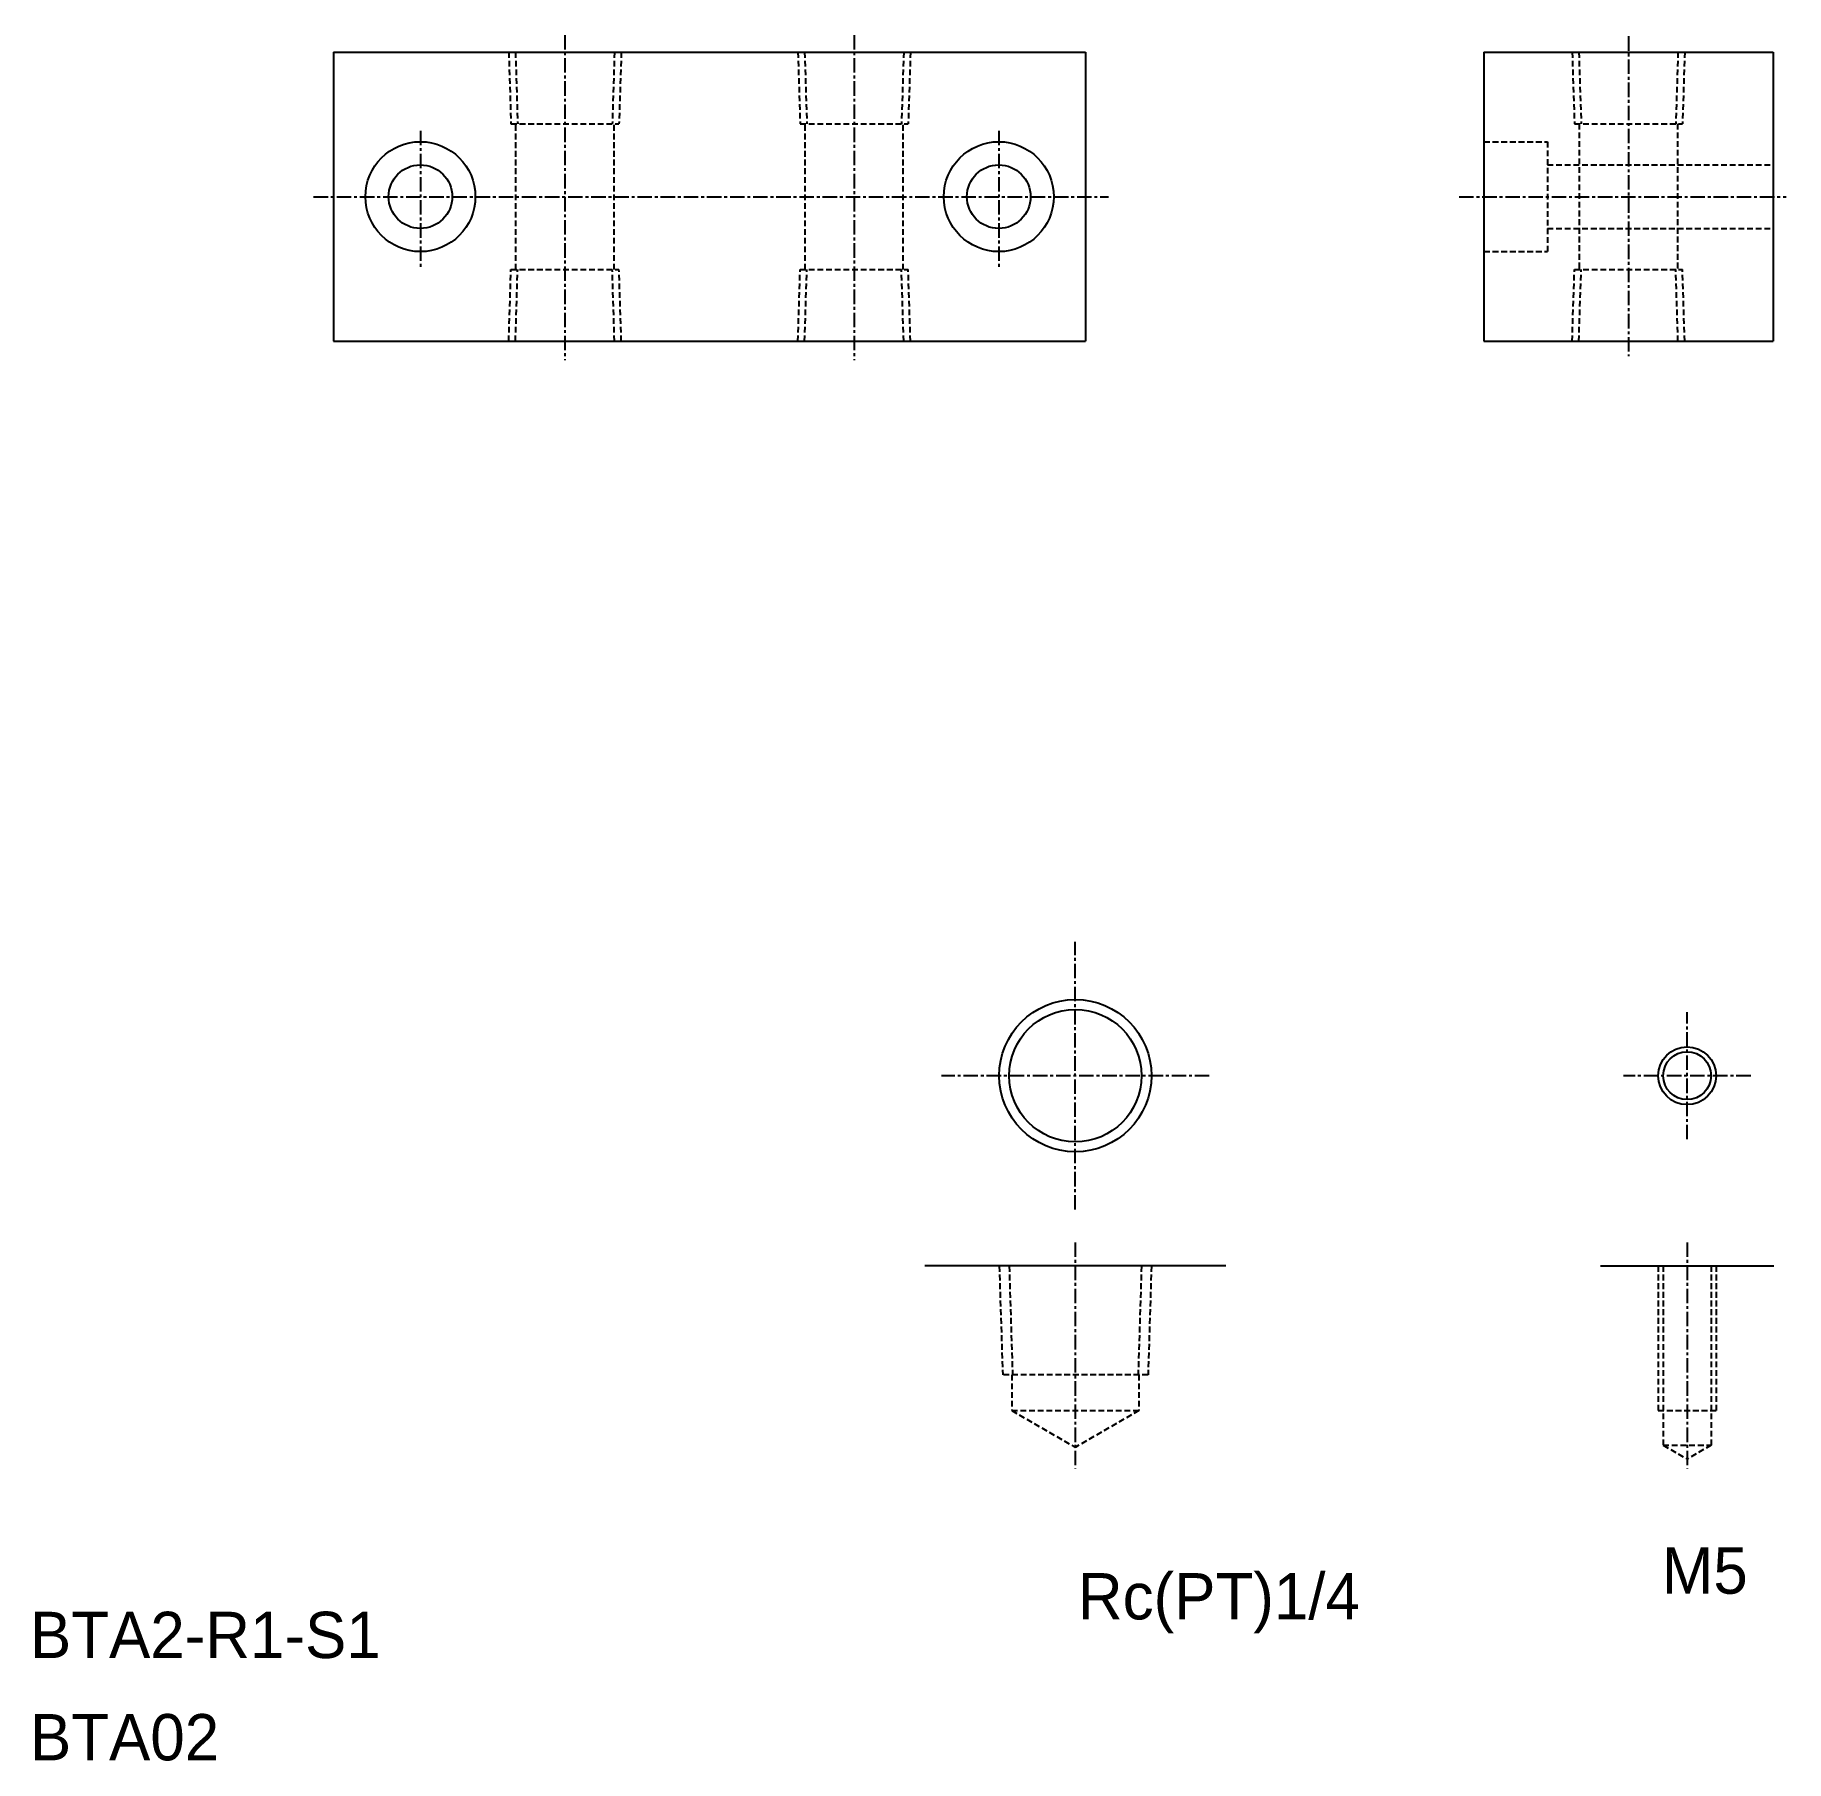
# Model space of a CAD drawing. Extents: x 2753 to 2904, y 14055 to 14204.
import ezdxf
from ezdxf.enums import TextEntityAlignment as Align

# ---------------------------------------------------------------- set-up
doc = ezdxf.new("R2010")
doc.units = 0
doc.linetypes.add('CENTER', pattern=[2, 1.25, -0.25, 0.25, -0.25])
doc.linetypes.add('DASHED', pattern=[0.75, 0.5, -0.25])
doc.layers.get('0').update_dxf_attribs({"linetype": 'CONTINUOUS'})
doc.layers.add('CENTER', color=1, linetype='CENTER')

msp = doc.modelspace()

# ---------------------------------------------------------------- linework, layer by layer
at = {"color": 7, "linetype": 'CONTINUOUS'}
for p, q in [((2778.61, 14202.47), (2843.61, 14202.47)), ((2778.61, 14202.47), (2778.61, 14177.47)), ((2843.61, 14202.47), (2843.61, 14177.47)), ((2878.05, 14202.47), (2903.05, 14202.47)), ((2878.05, 14202.47), (2878.05, 14177.47)), ((2903.05, 14202.47), (2903.05, 14177.47)), ((2778.61, 14177.47), (2843.61, 14177.47)), ((2878.05, 14177.47), (2903.05, 14177.47)), ((2855.73, 14097.56), (2829.73, 14097.56)), ((2888.12, 14097.56), (2903.12, 14097.56))]:
    msp.add_line(p, q, dxfattribs=at)
at = {"color": 3, "linetype": 'DASHED'}
for p, q in [((2793.75, 14202.47), (2793.94, 14196.27)), ((2794.33, 14202.47), (2794.52, 14196.27)), ((2802.89, 14202.47), (2802.7, 14196.27)), ((2803.48, 14202.47), (2803.28, 14196.27)), ((2818.75, 14202.47), (2818.94, 14196.27)), ((2819.33, 14202.47), (2819.52, 14196.27)), ((2827.89, 14202.47), (2827.7, 14196.27)), ((2828.48, 14202.47), (2828.28, 14196.27)), ((2885.68, 14202.47), (2885.88, 14196.27)), ((2886.26, 14202.47), (2886.46, 14196.27)), ((2894.83, 14202.47), (2894.64, 14196.27)), ((2895.41, 14202.47), (2895.22, 14196.27)), ((2793.94, 14196.27), (2803.28, 14196.27)), ((2794.36, 14183.67), (2794.36, 14196.27)), ((2802.86, 14183.67), (2802.86, 14196.27)), ((2818.94, 14196.27), (2828.28, 14196.27)), ((2819.36, 14183.67), (2819.36, 14196.27)), ((2827.86, 14183.67), (2827.86, 14196.27)), ((2885.88, 14196.27), (2895.22, 14196.27)), ((2886.3, 14196.27), (2886.3, 14183.67)), ((2894.8, 14196.27), (2894.8, 14183.67)), ((2878.05, 14194.72), (2883.55, 14194.72)), ((2883.55, 14194.72), (2883.55, 14185.22)), ((2883.55, 14192.72), (2903.05, 14192.72)), ((2883.55, 14187.22), (2903.05, 14187.22)), ((2878.05, 14185.22), (2883.55, 14185.22)), ((2793.75, 14177.47), (2793.94, 14183.67)), ((2793.94, 14183.67), (2803.28, 14183.67)), ((2794.33, 14177.47), (2794.52, 14183.67)), ((2802.89, 14177.47), (2802.7, 14183.67)), ((2803.48, 14177.47), (2803.28, 14183.67)), ((2818.75, 14177.47), (2818.94, 14183.67)), ((2818.94, 14183.67), (2828.28, 14183.67)), ((2819.33, 14177.47), (2819.52, 14183.67)), ((2827.89, 14177.47), (2827.7, 14183.67)), ((2828.48, 14177.47), (2828.28, 14183.67)), ((2885.68, 14177.47), (2885.88, 14183.67)), ((2885.88, 14183.67), (2895.22, 14183.67)), ((2886.26, 14177.47), (2886.46, 14183.67)), ((2894.83, 14177.47), (2894.64, 14183.67)), ((2895.41, 14177.47), (2895.22, 14183.67)), ((2836.15, 14097.56), (2836.45, 14088.16)), ((2837.01, 14097.56), (2837.3, 14088.16)), ((2848.45, 14097.56), (2848.16, 14088.16)), ((2849.31, 14097.56), (2849.02, 14088.16)), ((2893.12, 14097.56), (2893.12, 14085.06)), ((2893.55, 14097.56), (2893.55, 14082.06)), ((2897.69, 14097.56), (2897.69, 14082.06)), ((2898.12, 14097.56), (2898.12, 14085.06)), ((2849.02, 14088.16), (2836.45, 14088.16)), ((2837.23, 14088.16), (2837.23, 14085.06)), ((2848.23, 14088.16), (2848.23, 14085.06)), ((2837.23, 14085.06), (2848.23, 14085.06)), ((2837.23, 14085.06), (2842.73, 14081.88)), ((2848.23, 14085.06), (2842.73, 14081.88)), ((2893.12, 14085.06), (2898.12, 14085.06)), ((2893.55, 14082.06), (2897.69, 14082.06)), ((2893.55, 14082.06), (2895.62, 14080.86)), ((2897.69, 14082.06), (2895.62, 14080.86))]:
    msp.add_line(p, q, dxfattribs=at)
for p, q in [((2878.05, 14196.22), (2878.05, 14196.22)), ((2878.05, 14189.97), (2878.05, 14189.97))]:
    msp.add_line(p, q)
at = {"color": 7, "linetype": 'CONTINUOUS'}
for centre, radius in [((2786.11, 14189.97), 4.75), ((2836.11, 14189.97), 4.75), ((2786.11, 14189.97), 2.75), ((2836.11, 14189.97), 2.75), ((2842.73, 14114), 5.72), ((2895.62, 14114), 2.07)]:
    msp.add_circle(centre, radius, dxfattribs=at)
at = {"color": 3, "linetype": 'CONTINUOUS'}
for centre, radius in [((2842.73, 14114), 6.58), ((2895.62, 14114), 2.5)]:
    msp.add_circle(centre, radius, dxfattribs=at)
at = {"layer": 'CENTER', "color": 1, "linetype": 'CENTER'}
for p, q in [((2798.61, 14203.94), (2798.61, 14175.84)), ((2823.61, 14203.94), (2823.61, 14175.84)), ((2890.55, 14203.83), (2890.55, 14176.19)), ((2786.11, 14195.67), (2786.11, 14183.73)), ((2836.11, 14195.67), (2836.11, 14183.73)), ((2776.88, 14189.97), (2845.59, 14189.97)), ((2875.91, 14189.97), (2904.17, 14189.97)), ((2842.73, 14102.43), (2842.73, 14125.58)), ((2895.62, 14108.5), (2895.62, 14119.5)), ((2854.31, 14114), (2831.15, 14114)), ((2901.12, 14114), (2890.12, 14114)), ((2842.73, 14099.59), (2842.73, 14080.06)), ((2895.62, 14099.59), (2895.62, 14080.06))]:
    msp.add_line(p, q, dxfattribs=at)

# ---------------------------------------------------------------- texts
at = {"color": 7, "linetype": 'CONTINUOUS'}
for s, p in [('M5', (2900.86, 14071.23)), ('Rc(PT)1/4', (2867.33, 14069.01))]:
    msp.add_text(s, height=4, dxfattribs=at).set_placement(p, align=Align.MIDDLE_RIGHT)
for s, p in [('BTA2-R1-S1', (2752.36, 14063.67)), ('BTA02', (2752.36, 14054.83))]:
    msp.add_text(s, height=4, dxfattribs=at).set_placement(p)

doc.saveas('drawing.dxf')
